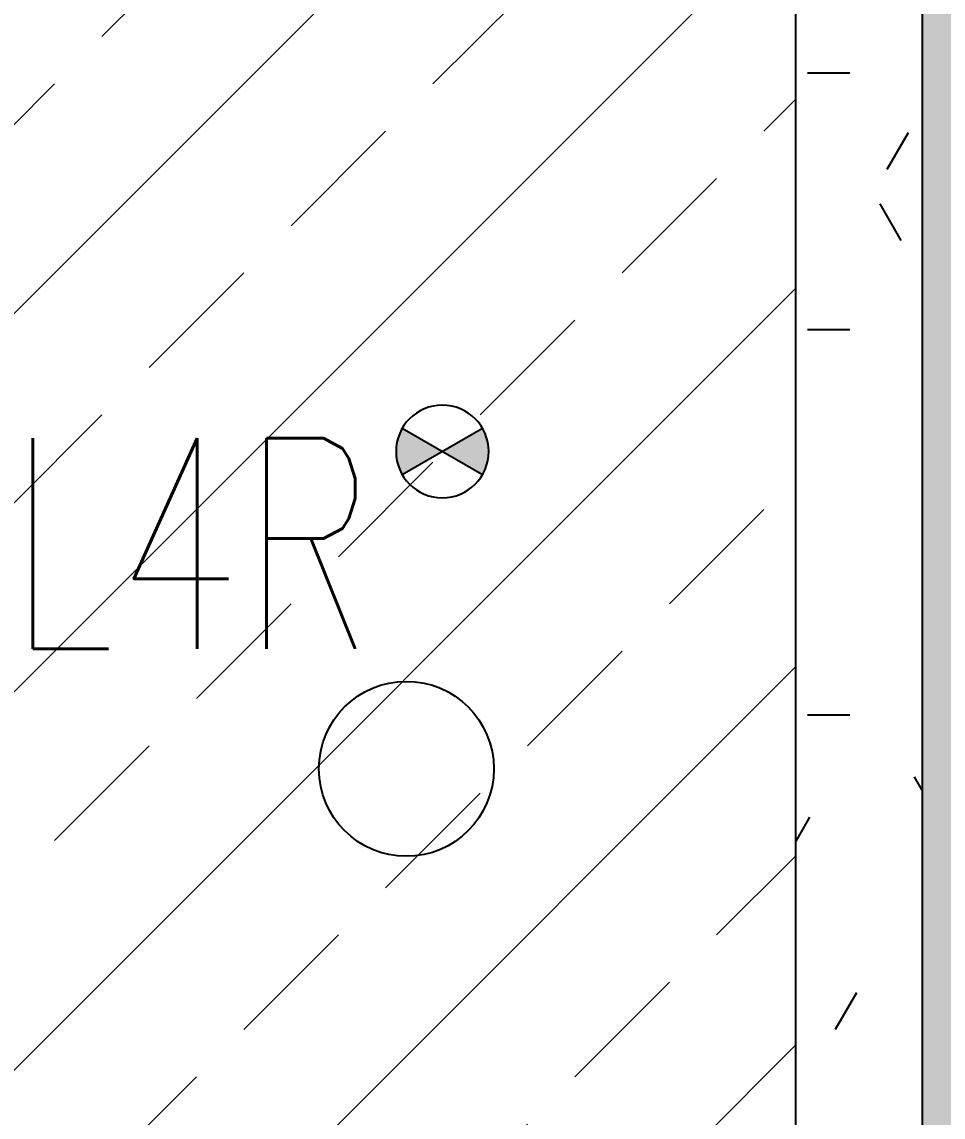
# Model space of a CAD drawing. Header units: millimetres. Extents: x -92759 to 184353, y -15225 to 86714.
# Drawn here: x 81733 to 82826, y 67903 to 69203 of the extents above; entities that cross this region are included whole.
import ezdxf

# ---------------------------------------------------------------- set-up
doc = ezdxf.new("R2010")
doc.units = ezdxf.units.MM
for name, color, linetype in [('0-1', 9, 'Continuous'), ('0-Motion Sensor', 1, 'Continuous'), ('A-_WALL----_H-1', 9, 'Continuous'), ('A-_WALLPRTN_E', 8, 'Continuous'), ('A-PATT-CONC', 8, 'Continuous'), ('E-_LIGT----_E-', 3, 'Continuous'), ('E-legend', 1, 'Continuous')]:
    doc.layers.add(name, color=color, linetype=linetype)
doc.layers.add('HFI 9MM FPB', color=94, linetype='Continuous', lineweight=5)
doc.styles.add('Simplex', font='simplex_.ttf', dxfattribs={"width": 0.7, "height": 450})

# ---------------------------------------------------------------- blocks, each defined once
blk = doc.blocks.new('A$C3019c3af')
at = {"layer": 'A-_WALL----_H-1'}
h = blk.add_hatch(dxfattribs=at)
h.set_pattern_fill('FP_8', color=256, style=0, pattern_type=2)
h.set_pattern_definition([(0, (-11670.95, 40338.29), (609.6, 152.4), [50.292, -406.908, 50.292, -406.908, -2438.4]), (0, (-11670.95, 40338.29), (609.6, 152.4), [-914.4, 50.292, -864.108, 50.292, -406.908, -1066.8]), (0, (-11670.95, 40338.29), (609.6, 152.4), [-2286, 50.292, -254.508, 50.292, -711.708]), (120, (-11442.35, 40414.49), (-436.7823, 451.7291), [50.292, -406.908, 50.292, -406.908, -2438.4]), (120, (-11442.35, 40414.49), (-436.7823, 451.7291), [-914.4, 50.292, -864.108, 50.292, -406.908, -1066.8]), (120, (-11442.35, 40414.49), (-436.7823, 451.7291), [-2286, 50.292, -254.508, 50.292, -711.708]), (240, (-11366.15, 40719.29), (-172.8177, -604.1291), [50.292, -406.908, 50.292, -406.908, -2438.4]), (240, (-11366.15, 40719.29), (-172.8177, -604.1291), [-914.4, 50.292, -864.108, 50.292, -406.908, -1066.8]), (240, (-11366.15, 40719.29), (-172.8177, -604.1291), [-2286, 50.292, -254.508, 50.292, -711.708])])
h.paths.add_polyline_path([(100, 29650), (100, 37900), (-50, 37900), (-50, 29650)])
at = {"layer": 'A-_WALLPRTN_E'}
for p, q in [((100, 37900), (100, 29650)), ((-50, 29800), (-50, 37300))]:
    blk.add_line(p, q, dxfattribs=at)
blk = doc.blocks.new('RCP_B8L2')
at = {"layer": 'HFI 9MM FPB'}
h = blk.add_hatch(dxfattribs=at)
h.set_pattern_fill('ANSI33', color=256, scale=50)
h.set_pattern_definition([(45, (-381589.02, -647239), (-224.5064, 224.5064), []), (45, (-381364.5, -647239), (-224.5064, 224.5064), [158.75, -79.375])])
h.paths.add_polyline_path([(-397818.1, -145727.3), (-400118.1, -145727.3), (-400118.1, -175677.3), (-397818.1, -175677.3), (-397818.1, -149677.3), (-369818.1, -149677.3), (-369818.1, -175677.3), (-400118.1, -175677.3), (-400118.1, -180477.3), (-377418.1, -180477.3), (-377418.1, -194177.3), (-377868.1, -194177.3), (-377868.1, -197377.3), (-373818.1, -197377.3), (-373818.1, -196977.3), (-373218.1, -196977.3), (-373218.1, -197377.3), (-372328.1, -197377.3), (-372328.1, -187777.3), (-373518.1, -187777.3), (-373518.1, -183977.3), (-369718.1, -183977.3), (-369718.1, -184377.3), (-367302.1, -184377.3), (-367302.1, -183227.3), (-367418.1, -183227.3), (-367418.1, -174577.3), (-365018.1, -174577.3), (-365018.1, -174045.3), (-364918.1, -174045.3), (-364918.1, -173009.3), (-365018.1, -173009.3), (-365018.1, -172877.3), (-367418.1, -172877.3), (-367418.1, -161227.3), (-365818.1, -161227.3), (-365818.1, -161927.3), (-362518.1, -161927.3), (-362518.1, -160193), (-362518.1, -159277.3), (-362718.1, -159277.3), (-362718.1, -157677.3), (-364168.1, -157677.3), (-364168.1, -158127.3), (-364455.6, -158127.3), (-365318.1, -158127.3), (-365318.1, -158827.3), (-366818.1, -158827.3), (-366818.1, -159277.3), (-367418.1, -159277.3), (-367418.1, -145307.3), (-369018.1, -145307.3), (-369018.1, -145557.3), (-369818.1, -145557.3), (-369818.1, -147877.3), (-377418.1, -147877.3), (-377418.1, -145557.7), (-379668.1, -145557.7), (-379668.1, -147877.3), (-394868.1, -147877.3), (-394868.1, -146527.3), (-397818.1, -146527.3)])
h.paths.add_polyline_path([(-399868.1, -146002.3), (-398068.1, -146002.3), (-398068.1, -175402.3), (-399868.1, -175402.3)], flags=16)
h.paths.add_polyline_path([(-379218.1, -147877.3), (-379218.1, -146077.3), (-378018.1, -146077.3), (-378018.1, -147877.3), (-369818.1, -147877.3), (-369818.1, -149677.3), (-397818.1, -149677.3), (-397818.1, -147877.3), (-397818.1, -146677.3), (-396618.1, -146677.3), (-395418.1, -146677.3), (-395418.1, -147877.3)], flags=16)
h.paths.add_polyline_path([(-369518.1, -175677.3), (-367718.1, -175677.3), (-367718.1, -145677.3), (-369518.1, -145677.3)], flags=16)
h.paths.add_polyline_path([(-366468.1, -159177.3), (-366468.1, -160977.3), (-365268.1, -160977.3), (-365268.1, -161577.3), (-362868.1, -161577.3), (-362868.1, -159177.3)], flags=16)
h.paths.add_polyline_path([(-376718.1, -196977.3), (-373718.1, -196977.3), (-373718.1, -187977.3), (-373718.1, -187977.3), (-373718.1, -183777.3), (-367718.1, -183777.3), (-367718.1, -175977.3), (-399518.1, -175977.3), (-399518.1, -180177.3), (-376718.1, -180177.3)], flags=16)
h = blk.add_hatch(dxfattribs=at)
h.set_pattern_fill('ANSI33', color=256, scale=50)
h.set_pattern_definition([(45, (-581589.02, -147239), (-224.5064, 224.5064), []), (45, (-581364.5, -147239), (-224.5064, 224.5064), [158.75, -79.375])])
h.paths.add_polyline_path([(-370899.3, -151102.3), (-373899.3, -151102.3), (-373899.3, -158302.3), (-370899.3, -158302.3)], flags=16)
edge = h.paths.add_edge_path()
edge.add_line((-373218.1, -158677.3), (-373818.1, -158677.3))
edge.add_line((-373818.1, -158677.3), (-373818.1, -159161.3))
edge.add_line((-373818.1, -159127.3), (-374768.1, -159127.3))
edge.add_line((-374768.1, -159127.3), (-374768.1, -149827.3))
edge.add_line((-374768.1, -149827.3), (-373818.1, -149827.3))
edge.add_line((-373818.1, -149827.3), (-373818.1, -150277.3))
edge.add_line((-373818.1, -150277.3), (-373218.1, -150277.3))
edge.add_line((-373218.1, -150277.3), (-373218.1, -149827.3))
edge.add_line((-373218.1, -149827.3), (-371918.1, -149827.3))
edge.add_line((-371918.1, -149827.3), (-371918.1, -150277.3))
edge.add_line((-371918.1, -150277.3), (-369968.1, -150277.3))
edge.add_line((-369968.1, -150277.3), (-369968.1, -157777.3))
edge.add_line((-369968.1, -157777.3), (-370568.1, -157777.3))
edge.add_line((-370568.1, -157777.3), (-370568.1, -159127.3))
edge.add_line((-370568.1, -159127.3), (-373218.1, -159127.3))
edge.add_line((-373218.1, -159127.3), (-373218.1, -158677.3))
blk.add_lwpolyline([(-397818.1, -149677.3), (-369818.1, -149677.3), (-369818.1, -175677.3), (-400118.1, -175677.3)], dxfattribs=at)
blk = doc.blocks.new('A$C020d881d')
at = {"layer": 'E-legend', "lineweight": 25}
blk.add_circle((818.7, 172), 103.8, dxfattribs=at)
at = {"layer": 'E-legend', "lineweight": 25, "style": 'Simplex', "width": 0.7}
blk.add_text('L4R', height=250, dxfattribs=at).set_placement((345.2, 314.3))
blk = doc.blocks.new('Motion Sensor')
at = {"layer": 'E-legend', "lineweight": 25}
h = blk.add_hatch(color=256, dxfattribs=at)
h.dxf.hatch_style = 1
h.paths.add_polyline_path([(10021, -17121.6), (9973.3, -17094.1, 0.131652), (9965.9, -17121.6, 0.131652), (9973.3, -17149.1)])
h = blk.add_hatch(color=256, dxfattribs=at)
h.dxf.hatch_style = 1
h.paths.add_polyline_path([(10068.6, -17094.1), (10021, -17121.6), (10068.6, -17149.1, 0.131652), (10076, -17121.6, 0.131652)])
for p, q in [((9973.3, -17094.1), (10068.6, -17149.1)), ((9973.3, -17149.1), (10068.6, -17094.1))]:
    blk.add_line(p, q, dxfattribs=at)
blk.add_circle((10021, -17121.6), 55, dxfattribs=at)
blk = doc.blocks.new('EL_B8_L2_R4')
at = {"layer": '0-Motion Sensor', "xscale": -1, "rotation": 180}
blk.add_blockref('Motion Sensor', (-18090.4, -27769.9), dxfattribs=at)
at = {"layer": 'E-_LIGT----_E-', "ltscale": 0.5}
blk.add_blockref('A$C020d881d', (-8930.8, -11197), dxfattribs=at)

msp = doc.modelspace()

# ---------------------------------------------------------------- block references
at = {"layer": '0-1'}
msp.add_blockref('A$C3019c3af', (82701.1, 32741.2), dxfattribs=at)
at = {"layer": 'A-PATT-CONC'}
msp.add_blockref('RCP_B8L2', (452619.1, 220318.5), dxfattribs=at)
at = {"layer": 'E-legend', "color": 7}
msp.add_blockref('EL_B8_L2_R4', (90301.1, 79341.2), dxfattribs=at)

doc.saveas('drawing.dxf')
